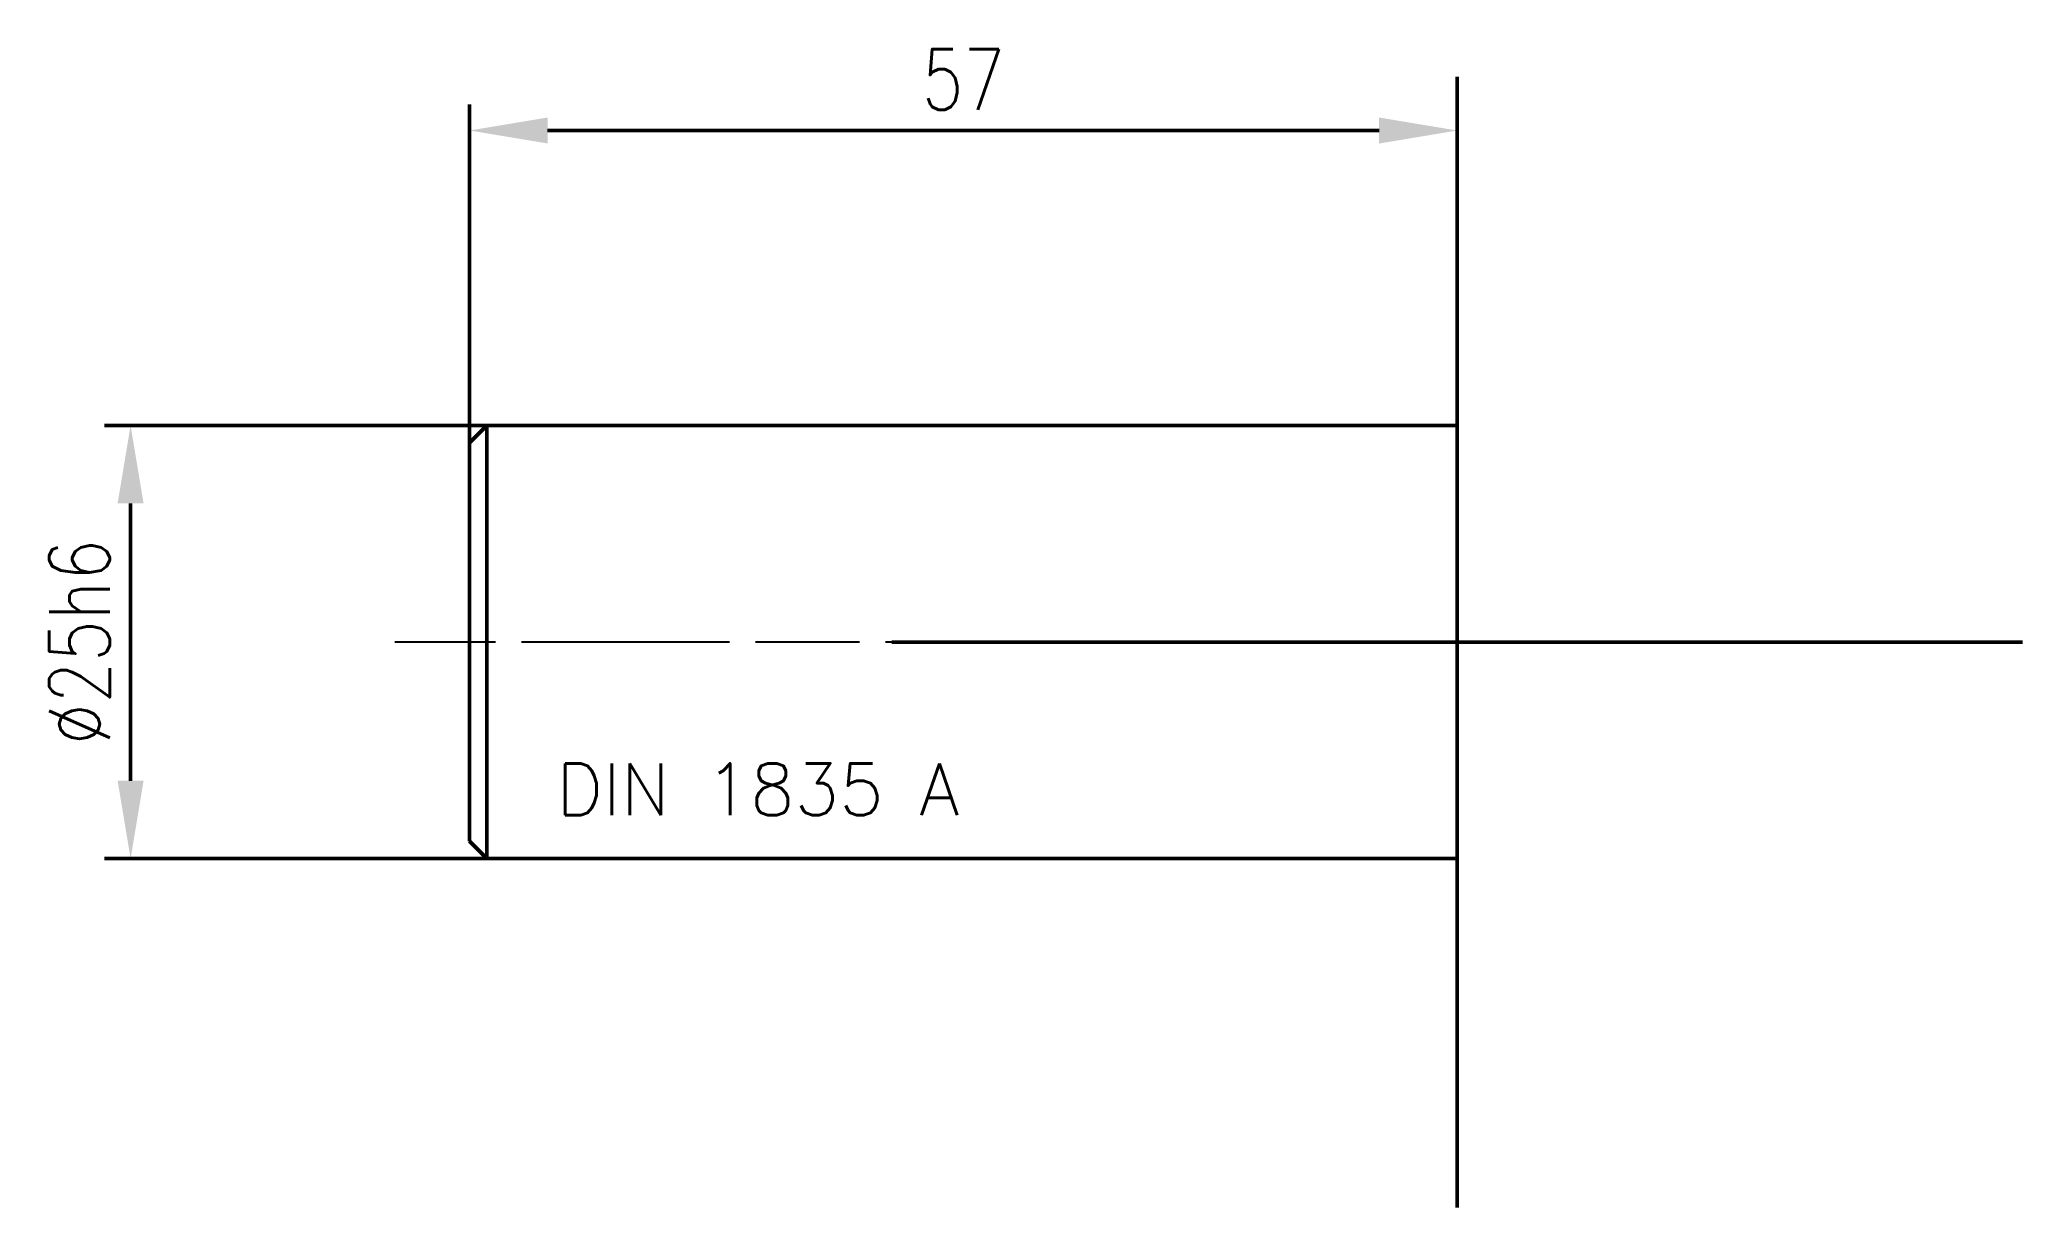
# Model space of a CAD drawing. Header units: millimetres. Extents: x 105 to 220, y 277 to 344.
import ezdxf

# ---------------------------------------------------------------- set-up
doc = ezdxf.new("R2010")
doc.units = ezdxf.units.MM
doc.header["$LTSCALE"] = 2
doc.linetypes.add('LONGDASH_DASH', pattern=[10.5, 6, -0.75, 3, -0.75])
for name, color, linetype, lineweight in [('1', 4, 'Continuous', 50), ('SK1', 4, 'Continuous', 50), ('SK2', 7, 'Continuous', 25), ('SK4', 2, 'LONGDASH_DASH', 25), ('SK6', 5, 'Continuous', 35)]:
    doc.layers.add(name, color=color, linetype=linetype, lineweight=lineweight)
doc.styles.add('SIMPLEX', font='simplex.shx', dxfattribs={"width": 0.8})
doc.dimstyles.new('WALTER_1', dxfattribs={"dimtxt": 3.5, "dimasz": 4.5, "dimexe": 1.5, "dimexo": 0, "dimgap": 1.2, "dimtad": 1, "dimdec": 3, "dimdsep": 46, "dimtxsty": 'SIMPLEX', "dimcen": 2.5, "dimazin": 2, "dimtfac": 1, "dimtdec": 3, "dimtmove": 0, "dimatfit": 0, "dimfxl": 1.25, "dimtolj": 1, "dimarcsym": 0})

# ---------------------------------------------------------------- blocks, each defined once
blk = doc.blocks.new('*D1')
at = {"layer": 'Defpoints', "color": 0, "transparency": 16777216}
for p in [(0, 29.53), (-57, 11.5), (0, 12.5)]:
    blk.add_point(p, dxfattribs=at)
at = {"layer": 'SK2', "color": 0, "lineweight": -2, "transparency": 16777216}
for p, q in [((-57, 11.5), (-57, 31.03)), ((0, 12.5), (0, 31.03)), ((-52.5, 29.53), (-4.5, 29.53))]:
    blk.add_line(p, q, dxfattribs=at)
at = {"layer": 'SK2', "color": 0, "transparency": 16777216}
for points in [[(-52.5, 30.28), (-52.5, 28.78), (-57, 29.53)], [(-4.5, 30.28), (-4.5, 28.78), (0, 29.53)]]:
    blk.add_solid(points, dxfattribs=at)
at = {"layer": 'SK2', "color": 0, "transparency": 16777216, "insert": (-28.5, 32.48), "char_height": 3.5, "attachment_point": 5, "style": 'SIMPLEX'}
blk.add_mtext('\\A1;57', dxfattribs=at)
blk = doc.blocks.new('*D2')
at = {"layer": 'Defpoints', "color": 0, "transparency": 16777216}
for p in [(-76.572, 12.5), (-56, 12.5), (-56, -12.5)]:
    blk.add_point(p, dxfattribs=at)
at = {"layer": 'SK2', "color": 0, "lineweight": -2, "transparency": 16777216}
for p, q in [((-56, 12.5), (-78.072, 12.5)), ((-76.572, -8), (-76.572, 8)), ((-56, -12.5), (-78.072, -12.5))]:
    blk.add_line(p, q, dxfattribs=at)
at = {"layer": 'SK2', "color": 0, "transparency": 16777216}
for points in [[(-77.322, 8), (-75.822, 8), (-76.572, 12.5)], [(-77.322, -8), (-75.822, -8), (-76.572, -12.5)]]:
    blk.add_solid(points, dxfattribs=at)
at = {"layer": 'SK2', "color": 0, "transparency": 16777216, "insert": (-79.522, 0), "char_height": 3.5, "attachment_point": 5, "rotation": 90, "style": 'SIMPLEX'}
blk.add_mtext('\\A1;%%C25h6', dxfattribs=at)
blk = doc.blocks.new('CENTER')
at = {"layer": '1', "color": 1}
for p, q in [((0, 32.63), (0, -32.63)), ((32.63, 0), (-32.63, 0))]:
    blk.add_line(p, q, dxfattribs=at)
blk = doc.blocks.new('1835a-25')
at = {"layer": 'SK1'}
for p, q in [((-57, 11.5), (-56, 12.5)), ((-57, 11.5), (-57, -11.5)), ((-56, 12.5), (0, 12.5)), ((-56, 12.5), (-56, -12.5)), ((-57, -11.5), (-56, -12.5)), ((-56, -12.5), (0, -12.5))]:
    blk.add_line(p, q, dxfattribs=at)
at = {"layer": 'SK4'}
blk.add_line((0, 0), (-61.3207, 0), dxfattribs=at)
at = {"layer": 'SK6', "style": 'SIMPLEX'}
blk.add_text('DIN 1835 A', height=3, dxfattribs=at).set_placement((-52, -10))
at = {"layer": 'SK2'}
dim = blk.add_linear_dim(base=(0, 29.5271), p1=(-57, 11.5), p2=(0, 12.5), text='57', dimstyle='WALTER_1', dxfattribs=at)
dim.commit()
dim.dimension.update_dxf_attribs({"geometry": '*D1', "text_midpoint": (-28.5, 29.5271), "dimtype": 128})
dim = blk.add_linear_dim(base=(-76.572, 12.5), p1=(-56, -12.5), p2=(-56, 12.5), angle=90, text='%%C25h6', dimstyle='WALTER_1', dxfattribs=at)
dim.commit()
dim.dimension.update_dxf_attribs({"geometry": '*D2', "text_midpoint": (-76.572, 0), "dimtype": 128})

msp = doc.modelspace()

# ---------------------------------------------------------------- block references
at = {"layer": '1'}
for name in ['1835a-25', 'CENTER']:
    msp.add_blockref(name, (187.29, 309.18), dxfattribs=at)

doc.saveas('drawing.dxf')
